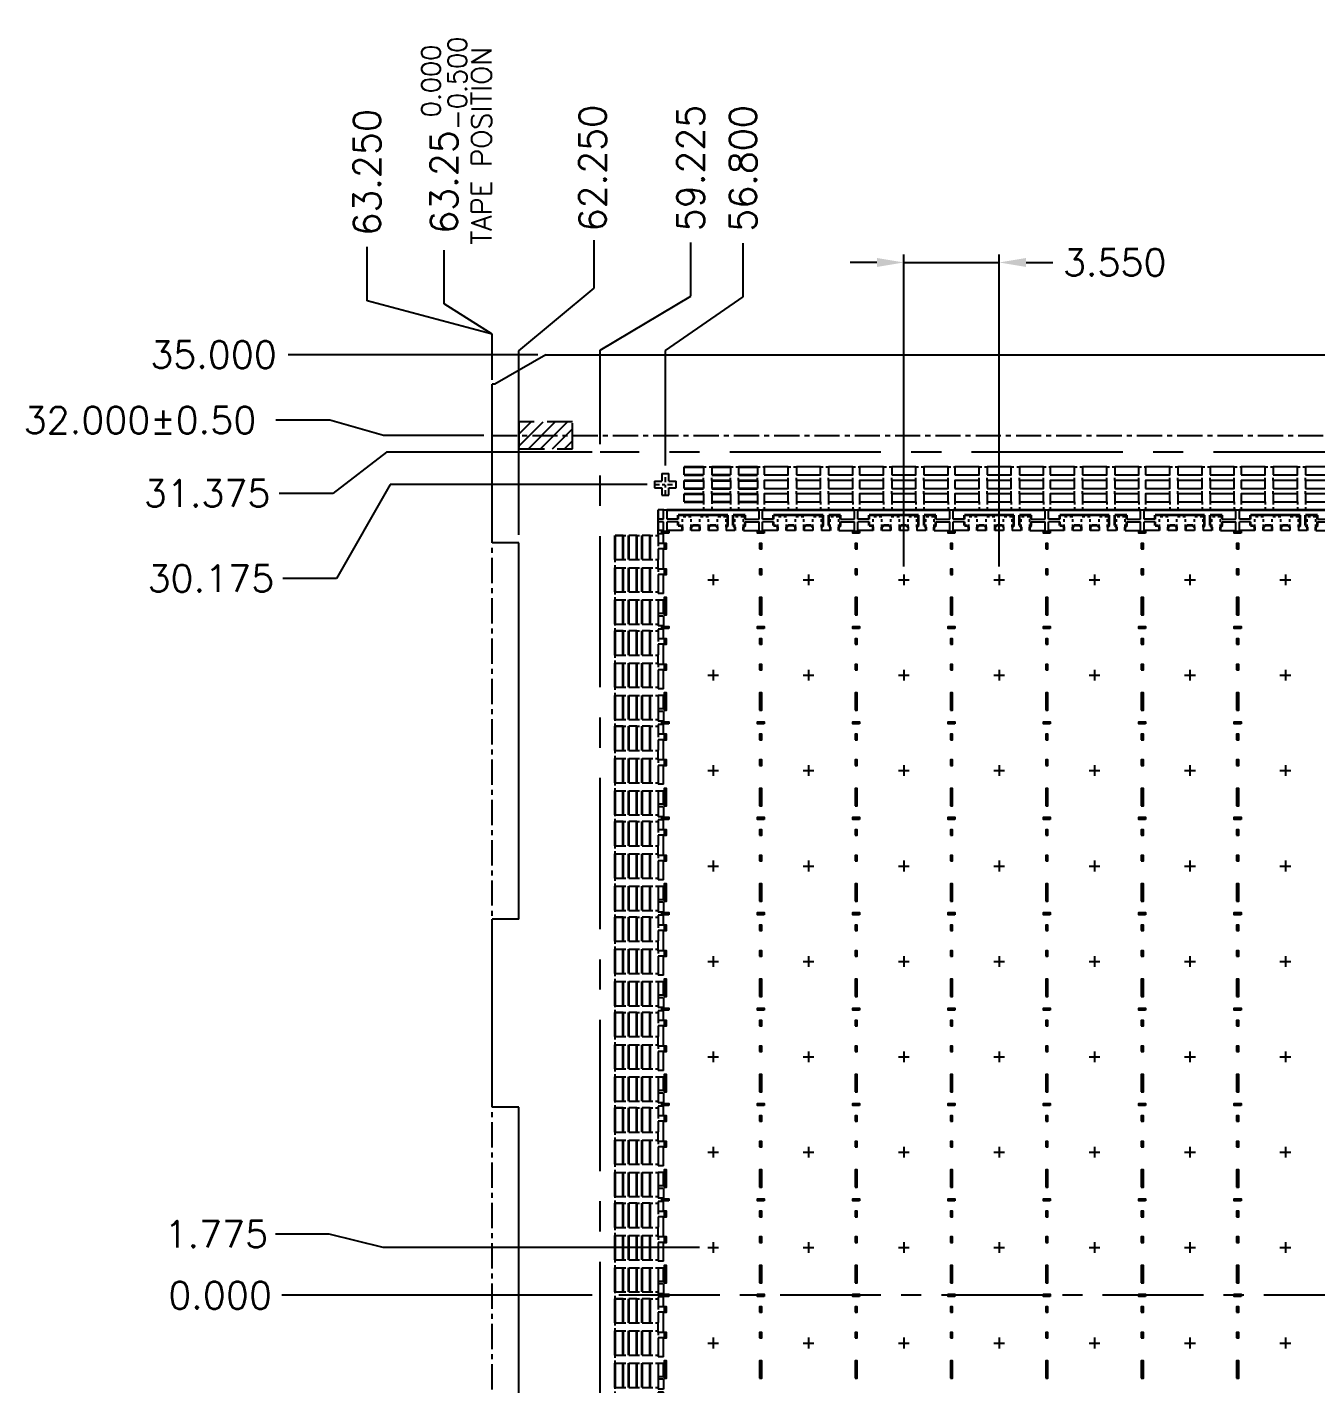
# Model space of a CAD drawing. Extents: x -251 to -90, y -161 to -25.
# Drawn here: x -248.1 to -200.2, y -75.5 to -25.1 of the extents above; entities that cross this region are included whole.
import ezdxf

# ---------------------------------------------------------------- set-up
doc = ezdxf.new("R2010")
doc.units = 0
doc.header["$LTSCALE"] = 0.15
doc.header["$MEASUREMENT"] = 0
doc.header["$PDSIZE"] = 0.2
doc.linetypes.add('CENTER', pattern=[2, 1.25, -0.25, 0.25, -0.25])
doc.linetypes.add('HIDDEN', pattern=[9.525, 6.35, -3.175])
for name, color, linetype in [('1', 7, 'Continuous'), ('1D', 4, 'Continuous'), ('2', 7, 'Continuous'), ('2D', 4, 'Continuous'), ('3', 7, 'Continuous'), ('HATCH', 4, 'Continuous'), ('Ribbon', 4, 'Continuous')]:
    doc.layers.add(name, color=color, linetype=linetype)
doc.layers.add('实线', color=7, linetype='Continuous', lineweight=35)
doc.styles.add('SIMPLEX', font='SIMPLEX')
doc.dimstyles.new('1.0', dxfattribs={"dimtxt": 1, "dimasz": 1, "dimexe": 0.3, "dimexo": 0.3, "dimgap": 0.3, "dimtad": 0, "dimdec": 3, "dimzin": 1, "dimdsep": 46, "dimtxsty": 'SIMPLEX', "dimcen": 0, "dimclrd": 256, "dimclre": 256, "dimclrt": 256, "dimadec": 0, "dimazin": 1, "dimtm": 1.25, "dimtfac": 1, "dimtdec": 3, "dimtmove": 0, "dimatfit": 0, "dimfxl": 1, "dimtolj": 1, "dimtzin": 0, "dimlwd": -1, "dimlwe": -1, "dimarcsym": 1})

# ---------------------------------------------------------------- blocks, each defined once
blk = doc.blocks.new('*D2')
at = {"layer": '2D', "transparency": 16777216}
for p, q in [((412.915, -716.834), (410.915, -720.333)), ((422.47, -716.834), (412.915, -716.834)), ((410.915, -720.333), (408.915, -720.333))]:
    blk.add_line(p, q, dxfattribs=at)
at = {"layer": 'Defpoints', "color": 0, "transparency": 16777216}
for p in [(422.77, -716.834), (408.915, -720.333), (479.95, -747.008)]:
    blk.add_point(p, dxfattribs=at)
at = {"layer": '2D', "transparency": 16777216, "insert": (406.234, -720.333), "char_height": 1, "attachment_point": 5, "style": 'SIMPLEX'}
blk.add_mtext('\\A1;30.175', dxfattribs=at)
blk = doc.blocks.new('*D16')
at = {"layer": '2D', "transparency": 16777216}
blk.add_line((420.425, -747.008), (408.881, -747.008), dxfattribs=at)
at = {"layer": 'Defpoints', "color": 0, "transparency": 16777216}
for p in [(408.881, -747.008), (420.725, -747.008), (479.95, -747.008)]:
    blk.add_point(p, dxfattribs=at)
at = {"layer": '2D', "transparency": 16777216, "insert": (406.581, -747.008), "char_height": 1, "attachment_point": 5, "style": 'SIMPLEX'}
blk.add_mtext('\\A1;0.000', dxfattribs=at)
blk = doc.blocks.new('*D3')
at = {"layer": '2D', "transparency": 16777216}
for p, q in [((410.643, -744.732), (408.643, -744.732)), ((412.643, -745.233), (410.643, -744.732)), ((424.425, -745.233), (412.643, -745.233))]:
    blk.add_line(p, q, dxfattribs=at)
at = {"layer": 'Defpoints', "color": 0, "transparency": 16777216}
for p in [(408.643, -744.732), (424.725, -745.233), (479.95, -747.008)]:
    blk.add_point(p, dxfattribs=at)
at = {"layer": '2D', "transparency": 16777216, "insert": (406.438, -744.732), "char_height": 1, "attachment_point": 5, "style": 'SIMPLEX'}
blk.add_mtext('\\A1;1.775', dxfattribs=at)
blk = doc.blocks.new('*D4')
at = {"layer": '2D', "transparency": 16777216}
for p, q in [((432.025, -719.883), (432.025, -708.275)), ((435.575, -719.883), (435.575, -708.275)), ((431.025, -708.575), (430.025, -708.575)), ((432.025, -708.575), (435.575, -708.575)), ((436.575, -708.575), (437.575, -708.575))]:
    blk.add_line(p, q, dxfattribs=at)
for points in [[(431.025, -708.409), (431.025, -708.742), (432.025, -708.575)], [(436.575, -708.409), (436.575, -708.742), (435.575, -708.575)]]:
    blk.add_solid(points, dxfattribs=at)
at = {"layer": 'Defpoints', "color": 0, "transparency": 16777216}
for p in [(435.575, -708.575), (432.025, -720.183), (435.575, -720.183)]:
    blk.add_point(p, dxfattribs=at)
at = {"layer": '2D', "transparency": 16777216, "insert": (439.875, -708.575), "char_height": 1, "attachment_point": 5, "style": 'SIMPLEX'}
blk.add_mtext('\\A1;3.550', dxfattribs=at)
blk = doc.blocks.new('*D21')
at = {"layer": '2D', "transparency": 16777216}
blk.add_line((426.95, -781.189), (426.95, -786.425), dxfattribs=at)
at = {"layer": 'Defpoints', "color": 0, "transparency": 16777216}
for p in [(479.95, -747.008), (426.95, -780.889), (426.95, -786.425)]:
    blk.add_point(p, dxfattribs=at)
at = {"layer": '2D', "transparency": 16777216, "insert": (426.95, -789.202), "char_height": 1, "attachment_point": 5, "rotation": 90, "style": 'SIMPLEX'}
blk.add_mtext('\\A1;53.000', dxfattribs=at)
blk = doc.blocks.new('*D22')
at = {"layer": '2D', "transparency": 16777216}
for p, q in [((427.45, -781.189), (427.45, -782.889)), ((427.45, -782.889), (428.541, -784.486)), ((428.541, -784.486), (428.541, -786.486))]:
    blk.add_line(p, q, dxfattribs=at)
at = {"layer": 'Defpoints', "color": 0, "transparency": 16777216}
for p in [(479.95, -747.008), (427.45, -780.889), (428.541, -786.486)]:
    blk.add_point(p, dxfattribs=at)
at = {"layer": '2D', "transparency": 16777216, "insert": (428.541, -789.262), "char_height": 1, "attachment_point": 5, "rotation": 90, "style": 'SIMPLEX'}
blk.add_mtext('\\A1;52.500', dxfattribs=at)
blk = doc.blocks.new('*D11')
at = {"layer": '1D', "transparency": 16777216}
for p, q in [((426.042, -709.852), (426.042, -707.852)), ((423.15, -711.852), (426.042, -709.852)), ((423.15, -716.129), (423.15, -711.852))]:
    blk.add_line(p, q, dxfattribs=at)
at = {"layer": 'Defpoints', "color": 0, "transparency": 16777216}
for p in [(426.042, -707.852), (423.15, -716.429), (479.95, -747.008)]:
    blk.add_point(p, dxfattribs=at)
at = {"layer": '1D', "transparency": 16777216, "insert": (426.042, -705.076), "char_height": 1, "attachment_point": 5, "rotation": 90, "style": 'SIMPLEX'}
blk.add_mtext('\\A1;56.800', dxfattribs=at)
blk = doc.blocks.new('*D12')
at = {"layer": '1D', "transparency": 16777216}
for p, q in [((424.094, -709.834), (424.094, -707.834)), ((420.725, -711.834), (424.094, -709.834)), ((420.725, -715.333), (420.725, -711.834))]:
    blk.add_line(p, q, dxfattribs=at)
at = {"layer": 'Defpoints', "color": 0, "transparency": 16777216}
for p in [(424.094, -707.834), (420.725, -715.633), (479.95, -747.008)]:
    blk.add_point(p, dxfattribs=at)
at = {"layer": '1D', "transparency": 16777216, "insert": (424.094, -705.058), "char_height": 1, "attachment_point": 5, "rotation": 90, "style": 'SIMPLEX'}
blk.add_mtext('\\A1;59.225', dxfattribs=at)
blk = doc.blocks.new('*D0')
at = {"layer": '1D', "transparency": 16777216}
for p, q in [((412.776, -715.633), (410.776, -717.168)), ((420.425, -715.633), (412.776, -715.633)), ((410.776, -717.168), (408.776, -717.168))]:
    blk.add_line(p, q, dxfattribs=at)
at = {"layer": 'Defpoints', "color": 0, "transparency": 16777216}
for p in [(420.725, -715.633), (408.776, -717.168), (479.95, -747.008)]:
    blk.add_point(p, dxfattribs=at)
at = {"layer": '1D', "transparency": 16777216, "insert": (406.095, -717.168), "char_height": 1, "attachment_point": 5, "style": 'SIMPLEX'}
blk.add_mtext('\\A1;31.375', dxfattribs=at)
blk = doc.blocks.new('*D27')
at = {"layer": '1D', "transparency": 16777216}
for p, q in [((410.66, -714.443), (408.66, -714.443)), ((412.66, -715.008), (410.66, -714.443)), ((416.4, -715.008), (412.66, -715.008))]:
    blk.add_line(p, q, dxfattribs=at)
at = {"layer": 'Defpoints', "color": 0, "transparency": 16777216}
for p in [(408.66, -714.443), (416.7, -715.008), (479.95, -747.008)]:
    blk.add_point(p, dxfattribs=at)
at = {"layer": '1D', "transparency": 16777216, "insert": (403.598, -714.443), "char_height": 1, "attachment_point": 5, "style": 'SIMPLEX'}
blk.add_mtext('\\A1;32.000%%P0.50', dxfattribs=at)
blk = doc.blocks.new('*D28')
at = {"layer": '2D', "transparency": 16777216}
for p, q in [((414.916, -710.117), (414.916, -708.117)), ((416.7, -711.243), (414.916, -710.117)), ((416.7, -712.943), (416.7, -711.243))]:
    blk.add_line(p, q, dxfattribs=at)
at = {"layer": 'Defpoints', "color": 0, "transparency": 16777216}
for p in [(414.916, -708.117), (416.7, -713.243), (479.95, -747.088)]:
    blk.add_point(p, dxfattribs=at)
at = {"layer": '2D', "transparency": 16777216, "insert": (414.916, -703.841), "char_height": 1, "attachment_point": 5, "rotation": 90, "style": 'SIMPLEX'}
blk.add_mtext('\\A1;63.25{\\H0.7x;\\S 0.000^ -0.500;}', dxfattribs=at)
blk = doc.blocks.new('*D29')
at = {"layer": 'Defpoints', "color": 0, "transparency": 16777216}
for p in [(412.05, -707.999), (416.7, -713.243), (479.95, -747.088)]:
    blk.add_point(p, dxfattribs=at)
at = {"layer": 'HATCH', "transparency": 16777216}
for p, q in [((412.05, -709.999), (412.05, -707.999)), ((416.7, -711.243), (412.05, -709.999)), ((416.7, -712.943), (416.7, -711.243))]:
    blk.add_line(p, q, dxfattribs=at)
at = {"layer": 'HATCH', "transparency": 16777216, "insert": (412.05, -705.223), "char_height": 1, "attachment_point": 5, "rotation": 90, "style": 'SIMPLEX'}
blk.add_mtext('\\A1;63.250', dxfattribs=at)
blk = doc.blocks.new('103')
at = {"layer": 'HATCH'}
for p, q in [((-0.2, 0), (0.2, 0)), ((0, 0.2), (0, -0.2))]:
    blk.add_line(p, q, dxfattribs=at)
blk = doc.blocks.new('*U33')
at = {"layer": 'HATCH'}
blk.add_blockref('103', (0, 0), dxfattribs=at)
blk = doc.blocks.new('*U34')
at = {"layer": '1', "color": 0, "linetype": 'ByBlock', "lineweight": -2, "transparency": 16777216}
for p in [(0, 53.25), (3.55, 53.25), (7.1, 53.25), (10.65, 53.25), (14.2, 53.25), (17.75, 53.25), (21.3, 53.25), (0, 49.7), (3.55, 49.7), (7.1, 49.7), (10.65, 49.7), (14.2, 49.7), (17.75, 49.7), (21.3, 49.7), (0, 46.15), (3.55, 46.15), (7.1, 46.15), (10.65, 46.15), (14.2, 46.15), (17.75, 46.15), (21.3, 46.15), (0, 42.6), (3.55, 42.6), (7.1, 42.6), (10.65, 42.6), (14.2, 42.6), (17.75, 42.6), (21.3, 42.6), (0, 39.05), (3.55, 39.05), (7.1, 39.05), (10.65, 39.05), (14.2, 39.05), (17.75, 39.05), (21.3, 39.05), (0, 35.5), (3.55, 35.5), (7.1, 35.5), (10.65, 35.5), (14.2, 35.5), (17.75, 35.5), (21.3, 35.5), (0, 31.95), (3.55, 31.95), (7.1, 31.95), (10.65, 31.95), (14.2, 31.95), (17.75, 31.95), (21.3, 31.95), (0, 28.4), (3.55, 28.4), (7.1, 28.4), (10.65, 28.4), (14.2, 28.4), (17.75, 28.4), (21.3, 28.4), (0, 24.85), (3.55, 24.85), (7.1, 24.85), (10.65, 24.85), (14.2, 24.85), (17.75, 24.85), (21.3, 24.85)]:
    blk.add_blockref('*U33', p, dxfattribs=at)
blk = doc.blocks.new('*U38')
at = {"layer": 'HATCH'}
blk.add_lwpolyline([(-0.125, 0.04), (0.125, 0.04), (0.125, -0.04), (-0.125, -0.04)], close=True, dxfattribs=at)
blk = doc.blocks.new('*U39')
at = {"layer": '1', "color": 0, "linetype": 'ByBlock', "lineweight": -2, "transparency": 16777216}
blk.add_blockref('*U38', (0, 0), dxfattribs=at)
blk = doc.blocks.new('*U36')
at = {"layer": '1', "rotation": 180}
blk.add_blockref('*U39', (0, 0), dxfattribs=at)
blk = doc.blocks.new('*U37')
at = {"layer": 'HATCH', "color": 0, "linetype": 'ByBlock', "lineweight": -2, "transparency": 16777216}
for p in [(0, 56.8), (3.55, 56.8), (7.1, 56.8), (10.65, 56.8), (14.2, 56.8), (17.75, 56.8), (21.3, 56.8), (0, 53.25), (3.55, 53.25), (7.1, 53.25), (10.65, 53.25), (14.2, 53.25), (17.75, 53.25), (21.3, 53.25), (0, 49.7), (3.55, 49.7), (7.1, 49.7), (10.65, 49.7), (14.2, 49.7), (17.75, 49.7), (21.3, 49.7), (0, 46.15), (3.55, 46.15), (7.1, 46.15), (10.65, 46.15), (14.2, 46.15), (17.75, 46.15), (21.3, 46.15), (0, 42.6), (3.55, 42.6), (7.1, 42.6), (10.65, 42.6), (14.2, 42.6), (17.75, 42.6), (21.3, 42.6), (0, 39.05), (3.55, 39.05), (7.1, 39.05), (10.65, 39.05), (14.2, 39.05), (17.75, 39.05), (21.3, 39.05), (0, 35.5), (3.55, 35.5), (7.1, 35.5), (10.65, 35.5), (14.2, 35.5), (17.75, 35.5), (21.3, 35.5), (0, 31.95), (3.55, 31.95), (7.1, 31.95), (10.65, 31.95), (14.2, 31.95), (17.75, 31.95), (21.3, 31.95), (0, 28.4), (3.55, 28.4), (7.1, 28.4), (10.65, 28.4), (14.2, 28.4), (17.75, 28.4), (21.3, 28.4)]:
    blk.add_blockref('*U36', p, dxfattribs=at)
blk = doc.blocks.new('*U40')
at = {"layer": 'Ribbon'}
for points in [[(-0.04, 1.127), (0.04, 1.127), (0.04, 1.328), (-0.04, 1.328)], [(-0.04, 0.173), (0.04, 0.173), (0.04, 0.373), (-0.04, 0.373)], [(-0.04, -1.328), (0.04, -1.328), (0.04, -0.683), (-0.04, -0.683)]]:
    blk.add_lwpolyline(points, close=True, dxfattribs=at)
blk = doc.blocks.new('*U41')
at = {"layer": '1', "color": 0, "linetype": 'ByBlock', "lineweight": -2, "transparency": 16777216}
for p in [(0, 53.25), (3.55, 53.25), (7.1, 53.25), (10.65, 53.25), (14.2, 53.25), (17.75, 53.25), (21.3, 53.25), (0, 49.7), (3.55, 49.7), (7.1, 49.7), (10.65, 49.7), (14.2, 49.7), (17.75, 49.7), (21.3, 49.7), (0, 46.15), (3.55, 46.15), (7.1, 46.15), (10.65, 46.15), (14.2, 46.15), (17.75, 46.15), (21.3, 46.15), (0, 42.6), (3.55, 42.6), (7.1, 42.6), (10.65, 42.6), (14.2, 42.6), (17.75, 42.6), (21.3, 42.6), (0, 39.05), (3.55, 39.05), (7.1, 39.05), (10.65, 39.05), (14.2, 39.05), (17.75, 39.05), (21.3, 39.05), (0, 35.5), (3.55, 35.5), (7.1, 35.5), (10.65, 35.5), (14.2, 35.5), (17.75, 35.5), (21.3, 35.5), (0, 31.95), (3.55, 31.95), (7.1, 31.95), (10.65, 31.95), (14.2, 31.95), (17.75, 31.95), (21.3, 31.95), (0, 28.4), (3.55, 28.4), (7.1, 28.4), (10.65, 28.4), (14.2, 28.4), (17.75, 28.4), (21.3, 28.4), (0, 24.85), (3.55, 24.85), (7.1, 24.85), (10.65, 24.85), (14.2, 24.85), (17.75, 24.85), (21.3, 24.85)]:
    blk.add_blockref('*U40', p, dxfattribs=at)
blk = doc.blocks.new('*U42')
at = {"layer": 'HATCH', "linetype": 'HIDDEN', "ltscale": 0.1}
blk.add_line((0, -0.125), (0, 0.125), dxfattribs=at)
blk = doc.blocks.new('*U43')
at = {"layer": '1', "color": 0, "linetype": 'ByBlock', "lineweight": -2, "transparency": 16777216}
for p in [(0, 49.7), (0, 46.15), (0, 42.6), (0, 39.05), (0, 35.5), (0, 31.95), (0, 28.4), (0, 24.85), (0, 21.3), (0, 17.75), (0, 14.2), (0, 10.65), (0, 7.1), (0, 3.55), (0, 0)]:
    blk.add_blockref('*U42', p, dxfattribs=at)
blk = doc.blocks.new('*U50')
at = {"layer": '1'}
for points in [[(-1.775, 0.5), (-0.875, 0.5), (-0.875, 0.2), (-1.775, 0.2)], [(-0.575, 0.5), (0.325, 0.5), (0.325, 0.2), (-0.575, 0.2)], [(0.625, 0.5), (1.525, 0.5), (1.525, 0.2), (0.625, 0.2)], [(-1.775, 0), (-0.875, 0), (-0.875, -0.3), (-1.775, -0.3)], [(-1.775, -0.5), (-0.875, -0.5), (-0.875, -0.8), (-1.775, -0.8)], [(-0.575, 0), (0.325, 0), (0.325, -0.3), (-0.575, -0.3)], [(-0.575, -0.5), (0.325, -0.5), (0.325, -0.8), (-0.575, -0.8)], [(0.625, 0), (1.525, 0), (1.525, -0.3), (0.625, -0.3)], [(0.625, -0.5), (1.525, -0.5), (1.525, -0.8), (0.625, -0.8)]]:
    blk.add_lwpolyline(points, close=True, dxfattribs=at)
at = {"layer": 'HATCH', "linetype": 'HIDDEN', "ltscale": 0.1}
for p, q in [((-1.775, 0.5), (-1.775, 0.8)), ((-0.875, 0.5), (-0.875, 0.8)), ((-0.575, 0.5), (-0.575, 0.8)), ((0.325, 0.5), (0.325, 0.8)), ((0.625, 0.5), (0.625, 0.8)), ((1.525, 0.5), (1.525, 0.8)), ((-0.875, 0.2), (-0.875, 0)), ((-0.575, 0.2), (-0.575, 0)), ((0.325, 0.2), (0.325, 0)), ((0.625, 0.2), (0.625, 0)), ((1.525, 0.2), (1.525, 0)), ((-0.875, -0.3), (-0.875, -0.5)), ((-0.575, -0.3), (-0.575, -0.5)), ((0.325, -0.3), (0.325, -0.5)), ((0.625, -0.3), (0.625, -0.5)), ((1.525, -0.3), (1.525, -0.5)), ((-0.875, -0.8), (-0.575, -0.8)), ((0.325, -0.8), (0.625, -0.8)), ((1.525, -0.8), (1.775, -0.8))]:
    blk.add_line(p, q, dxfattribs=at)
blk = doc.blocks.new('*U51')
at = {"layer": '1', "color": 0, "linetype": 'ByBlock', "lineweight": -2, "transparency": 16777216}
for p in [(0, 0), (3.55, 0), (7.1, 0), (10.65, 0), (14.2, 0), (17.75, 0)]:
    blk.add_blockref('*U50', p, dxfattribs=at)
blk = doc.blocks.new('*U35')
at = {"layer": '2'}
for p, q in [((-0.35, 1.65), (-0.65, 1.65)), ((-0.65, 1.65), (-0.35, 1.65)), ((0.15, 1.65), (-0.15, 1.65)), ((0.65, 1.65), (0.35, 1.65)), ((-0.65, 0.75), (-0.35, 0.75)), ((-0.65, 0.75), (-0.35, 0.75)), ((-0.15, 0.75), (0.15, 0.75)), ((0.35, 0.75), (0.65, 0.75)), ((-0.65, 0.45), (-0.35, 0.45)), ((-0.65, 0.45), (-0.35, 0.45)), ((-0.15, 0.45), (0.15, 0.45)), ((0.35, 0.45), (0.65, 0.45)), ((-0.65, -0.45), (-0.35, -0.45)), ((-0.65, -0.45), (-0.35, -0.45)), ((-0.15, -0.45), (0.15, -0.45)), ((0.35, -0.45), (0.65, -0.45)), ((-0.65, -0.75), (-0.35, -0.75)), ((-0.65, -0.75), (-0.35, -0.75)), ((-0.15, -0.75), (0.15, -0.75)), ((0.35, -0.75), (0.65, -0.75)), ((-0.65, -1.65), (-0.35, -1.65)), ((-0.65, -1.65), (-0.35, -1.65)), ((-0.15, -1.65), (0.15, -1.65)), ((0.35, -1.65), (0.65, -1.65))]:
    blk.add_line(p, q, dxfattribs=at)
at = {"layer": '实线', "color": 0}
for p, q in [((-0.65, 0.75), (-0.65, 1.65)), ((-0.35, 0.75), (-0.35, 1.65)), ((-0.15, 0.75), (-0.15, 1.65)), ((0.15, 0.75), (0.15, 1.65)), ((0.35, 0.75), (0.35, 1.65)), ((0.65, 0.75), (0.65, 1.65)), ((-0.65, -0.45), (-0.65, 0.45)), ((-0.35, -0.45), (-0.35, 0.45)), ((-0.15, -0.45), (-0.15, 0.45)), ((0.15, -0.45), (0.15, 0.45)), ((0.35, -0.45), (0.35, 0.45)), ((0.65, -0.45), (0.65, 0.45)), ((-0.65, -1.65), (-0.65, -0.75)), ((-0.35, -1.65), (-0.35, -0.75)), ((-0.15, -1.65), (-0.15, -0.75)), ((0.15, -1.65), (0.15, -0.75)), ((0.35, -1.65), (0.35, -0.75)), ((0.65, -1.65), (0.65, -0.75))]:
    blk.add_line(p, q, dxfattribs=at)
blk = doc.blocks.new('*U56')
at = {"layer": '1'}
for p, q in [((0.9, 1.715), (0.7, 1.715)), ((0.9, 1.35), (0.9, 1.715)), ((0.7, 0.395), (0.7, 0.761)), ((0.7, -0.45), (0.7, -0.51)), ((0.9, -0.76), (0.7, -0.76)), ((0.9, -1.255), (0.9, -0.76)), ((0.9, -1.35), (0.9, -1.715)), ((0.9, -1.715), (0.7, -1.715))]:
    blk.add_line(p, q, dxfattribs=at)
at = {"layer": '2'}
for p, q in [((0.7, 1.715), (0.7, 1.355)), ((0.9, 1.35), (0.7, 1.35)), ((0.7, 1.15), (0.7, 0.76)), ((0.7, 0.195), (0.7, -0.45)), ((0.9, 0.195), (0.7, 0.195)), ((0.7, -0.76), (0.7, -1.255)), ((0.9, -1.255), (0.7, -1.255)), ((0.7, -1.35), (0.7, -1.715)), ((0.9, -1.35), (0.7, -1.35))]:
    blk.add_line(p, q, dxfattribs=at)
at = {"layer": 'HATCH', "linetype": 'HIDDEN', "ltscale": 0.1}
for p, q in [((-0.6, 1.65), (-0.4, 1.65)), ((-0.6, 1.65), (-0.4, 1.65)), ((-0.1, 1.65), (0.1, 1.65)), ((-0.1, 1.65), (0.1, 1.65)), ((0.4, 1.65), (0.7, 1.65)), ((0.7, 1.35), (0.7, 1.15)), ((-0.9, 0.45), (-0.9, 0.75)), ((-0.6, 0.75), (-0.4, 0.75)), ((-0.1, 0.75), (0.1, 0.75)), ((0.4, 0.75), (0.7, 0.75)), ((-0.6, 0.45), (-0.4, 0.45)), ((-0.1, 0.45), (0.1, 0.45)), ((0.4, 0.45), (0.7, 0.45)), ((0.7, 0.395), (0.7, 0.195)), ((-0.9, -0.75), (-0.9, -0.45)), ((-0.6, -0.45), (-0.4, -0.45)), ((-0.1, -0.45), (0.1, -0.45)), ((0.4, -0.45), (0.7, -0.45)), ((-0.6, -0.75), (-0.4, -0.75)), ((-0.1, -0.75), (0.1, -0.75)), ((0.4, -0.75), (0.7, -0.75)), ((0.7, -0.75), (0.7, -0.76)), ((-0.6, -1.65), (-0.4, -1.65)), ((-0.6, -1.65), (-0.4, -1.65)), ((-0.1, -1.65), (0.1, -1.65)), ((-0.1, -1.65), (0.1, -1.65)), ((0.4, -1.65), (0.7, -1.65))]:
    blk.add_line(p, q, dxfattribs=at)
at = {"layer": 'HATCH'}
blk.add_line((0.7, -1.255), (0.7, -1.35), dxfattribs=at)
at = {"layer": '2', "color": 0, "linetype": 'ByBlock', "lineweight": -2, "transparency": 16777216}
blk.add_blockref('*U35', (-0.25, 0), dxfattribs=at)
blk = doc.blocks.new('*U57')
at = {"layer": '1', "color": 0, "linetype": 'ByBlock', "lineweight": -2, "transparency": 16777216}
blk.add_blockref('*U56', (0, 0), dxfattribs=at)
blk = doc.blocks.new('*U54')
at = {"layer": '1'}
for p, q in [((0.9, 1.715), (0.7, 1.715)), ((0.9, 1.35), (0.9, 1.715)), ((0.9, 0.395), (0.9, 1.15)), ((0.7, 0.395), (0.7, 0.761)), ((0.9, -0.51), (0.9, 0.195)), ((0.7, -0.45), (0.7, -0.51)), ((0.9, -0.51), (0.7, -0.51)), ((0.9, -0.76), (0.7, -0.76)), ((0.9, -1.255), (0.9, -0.76)), ((0.9, -1.35), (0.9, -1.715)), ((0.9, -1.715), (0.7, -1.715))]:
    blk.add_line(p, q, dxfattribs=at)
at = {"layer": '2'}
for p, q in [((0.7, 1.715), (0.7, 1.355)), ((0.9, 1.35), (0.7, 1.35)), ((0.7, 1.15), (0.7, 0.76)), ((0.9, 1.15), (0.7, 1.15)), ((0.9, 0.395), (0.7, 0.395)), ((0.7, 0.195), (0.7, -0.45)), ((0.9, 0.195), (0.7, 0.195)), ((0.7, -0.76), (0.7, -1.255)), ((0.9, -1.255), (0.7, -1.255)), ((0.7, -1.35), (0.7, -1.715)), ((0.9, -1.35), (0.7, -1.35))]:
    blk.add_line(p, q, dxfattribs=at)
at = {"layer": 'HATCH', "linetype": 'HIDDEN', "ltscale": 0.1}
for p, q in [((0.7, 1.35), (0.7, 1.15)), ((0.7, 0.395), (0.7, 0.195)), ((0.7, -0.75), (0.7, -0.76))]:
    blk.add_line(p, q, dxfattribs=at)
at = {"layer": 'HATCH'}
blk.add_line((0.7, -1.255), (0.7, -1.35), dxfattribs=at)
at = {"layer": '1'}
blk.add_blockref('*U57', (0, 0), dxfattribs=at)
blk = doc.blocks.new('*U55')
at = {"layer": '1', "color": 0, "linetype": 'ByBlock', "lineweight": -2, "transparency": 16777216}
for p in [(0, 49.7), (0, 46.15), (0, 42.6), (0, 39.05), (0, 35.5), (0, 31.95), (0, 28.4), (0, 24.85), (0, 21.3), (0, 17.75), (0, 14.2), (0, 10.65), (0, 7.1), (0, 3.55), (0, 0)]:
    blk.add_blockref('*U54', p, dxfattribs=at)
blk = doc.blocks.new('*U58')
at = {"layer": '1'}
for p, q in [((0.165, 0), (-0.165, 0)), ((0.815, 0), (0.485, 0)), ((-0.485, 0), (-0.815, 0))]:
    blk.add_line(p, q, dxfattribs=at)
blk = doc.blocks.new('*U59')
at = {"layer": '1', "color": 0, "linetype": 'ByBlock', "lineweight": -2, "transparency": 16777216}
for p in [(0, 0), (3.55, 0), (7.1, 0), (10.65, 0), (14.2, 0), (17.75, 0)]:
    blk.add_blockref('*U58', p, dxfattribs=at)
blk = doc.blocks.new('*U68')
at = {"layer": '1'}
for p, q in [((-1.073, 0.382), (-1.648, 0.382)), ((-1.648, 0.382), (-1.648, 0.057)), ((-1.073, 0.382), (-1.648, 0.382)), ((-1.233, 0.057), (-1.648, 0.057)), ((-0.423, 0.382), (-0.753, 0.382)), ((0.227, 0.382), (-0.103, 0.382)), ((0.877, 0.382), (0.547, 0.382)), ((1.197, 0.382), (1.773, 0.382)), ((1.197, 0.382), (1.773, 0.382)), ((1.257, 0.057), (1.773, 0.057)), ((1.773, 0.382), (1.773, 0.057)), ((-1.648, -0.043), (-1.648, -0.383)), ((-1.233, -0.043), (-1.648, -0.043)), ((1.257, -0.043), (1.773, -0.043)), ((1.773, -0.043), (1.773, -0.383))]:
    blk.add_line(p, q, dxfattribs=at)
at = {"layer": '3'}
for p, q in [((0.227, 0.257), (0.227, 0.382)), ((0.547, 0.257), (0.547, 0.382))]:
    blk.add_line(p, q, dxfattribs=at)
at = {"layer": 'HATCH', "linetype": 'HIDDEN', "ltscale": 0.1}
for p, q in [((-1.073, 0.257), (-1.073, -0.123)), ((-0.753, 0.257), (-0.753, -0.123)), ((-0.423, 0.257), (-0.423, -0.123)), ((-0.103, 0.257), (-0.103, -0.123)), ((0.227, 0.257), (0.227, -0.123)), ((0.547, 0.257), (0.547, -0.123)), ((0.877, 0.257), (0.877, -0.123)), ((1.197, 0.257), (1.197, -0.123)), ((-0.753, -0.123), (-1.073, -0.123)), ((-0.103, -0.123), (-0.423, -0.123)), ((0.547, -0.123), (0.227, -0.123)), ((1.197, -0.123), (0.877, -0.123))]:
    blk.add_line(p, q, dxfattribs=at)
at = {"layer": 'HATCH'}
blk.add_line((-1.773, -0.383), (-1.653, -0.383), dxfattribs=at)
at = {"layer": '实线', "color": 0}
for p, q in [((-1.233, 0.197), (-1.233, 0.057)), ((-1.233, 0.197), (-1.133, 0.197)), ((-1.133, 0.197), (-1.073, 0.257)), ((-1.073, 0.382), (-1.073, 0.257)), ((-0.753, 0.377), (-0.753, 0.257)), ((-0.693, 0.197), (-0.753, 0.257)), ((-0.483, 0.197), (-0.693, 0.197)), ((-0.483, 0.197), (-0.423, 0.257)), ((-0.423, 0.382), (-0.423, 0.257)), ((-0.103, 0.257), (-0.103, 0.382)), ((-0.043, 0.197), (-0.103, 0.257)), ((0.167, 0.197), (-0.043, 0.197)), ((0.167, 0.197), (0.227, 0.257)), ((0.607, 0.197), (0.547, 0.257)), ((0.607, 0.197), (0.607, -0.183)), ((0.817, 0.197), (0.817, -0.183)), ((0.817, 0.197), (0.877, 0.257)), ((0.877, 0.257), (0.877, 0.382)), ((1.197, 0.382), (1.197, 0.257)), ((1.257, 0.197), (1.197, 0.257)), ((1.257, 0.197), (1.257, 0.057)), ((-1.653, -0.383), (1.773, -0.383)), ((-1.233, -0.043), (-1.233, -0.183)), ((0.607, -0.183), (-1.233, -0.183)), ((1.257, -0.183), (0.817, -0.183)), ((1.257, -0.043), (1.257, -0.183))]:
    blk.add_line(p, q, dxfattribs=at)
blk = doc.blocks.new('*U69')
at = {"layer": '1', "color": 0, "linetype": 'ByBlock', "lineweight": -2, "transparency": 16777216}
for p in [(0, 0), (3.55, 0), (7.1, 0), (10.65, 0), (14.2, 0), (17.75, 0), (21.3, 0)]:
    blk.add_blockref('*U68', p, dxfattribs=at)

msp = doc.modelspace()

# ---------------------------------------------------------------- hatches: boundary and pattern name
at = {"layer": '1D'}
h = msp.add_hatch(dxfattribs=at)
h.set_pattern_fill('ANSI31', color=256, scale=0.1, style=0)
h.set_pattern_definition([(45, (-167.58723, -72.2494), (-0.2245064, 0.2245064), [])])
h.paths.add_polyline_path([(-227.8372, -39.7494), (-229.8372, -39.7494), (-229.8372, -40.2494), (-227.8372, -40.2494)])
h.paths.add_polyline_path([(-227.8372, -40.2494), (-229.8372, -40.2494), (-229.8372, -40.7494), (-227.8372, -40.7494)])

# ---------------------------------------------------------------- linework, layer by layer
for p, q in [((-224.5122, -41.6748), (-224.5122, -41.9498)), ((-224.2622, -41.9498), (-224.2622, -41.6748)), ((-224.7872, -41.9498), (-224.7872, -42.1998)), ((-224.7872, -41.9498), (-224.5122, -41.9498)), ((-224.7872, -42.1998), (-224.5122, -42.1998)), ((-224.5122, -42.1998), (-224.5122, -42.4744)), ((-224.2622, -41.9498), (-223.9872, -41.9498)), ((-224.2622, -42.4744), (-224.2622, -42.1998)), ((-224.2622, -42.1998), (-223.9872, -42.1998)), ((-223.9872, -42.1998), (-223.9872, -41.9498)), ((-224.5122, -42.4744), (-224.2622, -42.4744))]:
    msp.add_line(p, q)
at = {"layer": '1'}
for p, q in [((-228.8372, -37.2494), (-230.7372, -38.3464)), ((-228.8372, -37.2494), (-106.5872, -37.2494)), ((-230.8372, -44.2494), (-230.8372, -38.3464)), ((-230.7372, -38.3464), (-230.8372, -38.3464)), ((-224.5122, -41.6748), (-224.2622, -41.6748)), ((-224.6522, -43.0244), (-224.6522, -43.3644)), ((-224.4522, -43.3644), (-224.6522, -43.3644)), ((-224.4522, -43.3644), (-224.4522, -43.0244)), ((-224.6522, -43.4644), (-224.6522, -43.7872)), ((-224.4522, -43.4644), (-224.6522, -43.4644)), ((-224.4522, -43.7894), (-224.6522, -43.7894)), ((-224.4522, -43.7894), (-224.4522, -43.4644)), ((-229.8372, -44.2494), (-230.8372, -44.2494)), ((-229.8372, -58.2494), (-229.8372, -44.2494)), ((-230.8372, -65.2494), (-230.8372, -58.2494)), ((-229.8372, -58.2494), (-230.8372, -58.2494)), ((-229.8372, -65.2494), (-230.8372, -65.2494)), ((-229.8372, -79.2494), (-229.8372, -65.2494))]:
    msp.add_line(p, q, dxfattribs=at)
at = {"layer": '1D'}
for p, q in [((-227.0396, -34.7703), (-227.0396, -32.9866)), ((-229.8372, -37.1087), (-227.0396, -34.7703)), ((-229.1372, -37.2494), (-238.427, -37.2494)), ((-229.8372, -43.9494), (-229.8372, -37.1087))]:
    msp.add_line(p, q, dxfattribs=at)
at = {"layer": '1D', "color": 2, "linetype": 'CENTER', "ltscale": 5}
for p, q in [((-230.8372, -104.2494), (-230.8372, -40.2494)), ((-230.8372, -40.2494), (-106.5872, -40.2494))]:
    msp.add_line(p, q, dxfattribs=at)
at = {"layer": '1D', "color": 1, "linetype": 'CENTER', "ltscale": 30}
for p in [(-226.8122, -103.6244), (-108.3622, -40.8744)]:
    msp.add_line(p, (-226.8122, -40.8744), dxfattribs=at)
at = {"layer": '1D', "linetype": 'CENTER'}
for p, q in [((-224.3872, -42.4798), (-224.3872, -41.6699)), ((-224.7922, -42.0748), (-223.9823, -42.0748))]:
    msp.add_line(p, q, dxfattribs=at)
at = {"layer": '1D', "color": 5, "linetype": 'CENTER', "ltscale": 20}
msp.add_line((-108.3622, -72.2494), (-226.8122, -72.2494), dxfattribs=at)
at = {"layer": '1D', "color": 4, "linetype": 'HIDDEN'}
msp.add_lwpolyline([(-229.8372, -39.7494), (-229.8372, -40.7494), (-227.8372, -40.7494), (-227.8372, -39.7494)], close=True, dxfattribs=at)
at = {"layer": '2'}
for p, q in [((-223.6872, -41.7244), (-223.6872, -41.4244)), ((-222.9622, -41.4244), (-222.9622, -41.7244)), ((-222.6622, -41.4244), (-222.6622, -41.7244)), ((-221.9622, -41.4244), (-221.9622, -41.7244)), ((-221.6622, -41.4244), (-221.6622, -41.7244)), ((-220.9622, -41.4244), (-220.9622, -41.7244)), ((-223.6872, -42.2244), (-223.6872, -41.9244)), ((-222.9622, -41.9244), (-222.9622, -42.2244)), ((-222.6622, -41.9244), (-222.6622, -42.2244)), ((-221.9622, -41.9244), (-221.9622, -42.2244)), ((-221.6622, -41.9244), (-221.6622, -42.2244)), ((-220.9622, -41.9244), (-220.9622, -42.2244)), ((-223.6872, -42.7244), (-223.6872, -42.4244)), ((-223.6872, -42.7244), (-223.6872, -42.4244)), ((-222.9622, -42.4244), (-222.9622, -42.7244)), ((-222.6622, -42.4244), (-222.6622, -42.7244)), ((-221.9622, -42.4244), (-221.9622, -42.7244)), ((-221.6622, -42.4244), (-221.6622, -42.7244)), ((-220.9622, -42.4244), (-220.9622, -42.7244)), ((-224.6522, -43.3644), (-224.6522, -43.0244)), ((-224.4472, -43.0244), (-224.6522, -43.0244)), ((-224.6522, -43.7872), (-224.6522, -43.4644)), ((-224.4522, -43.7872), (-224.6522, -43.7872))]:
    msp.add_line(p, q, dxfattribs=at)
at = {"layer": 'HATCH', "linetype": 'HIDDEN', "ltscale": 0.1}
for p, q in [((-222.9622, -41.4244), (-222.6622, -41.4244)), ((-222.9622, -41.9244), (-222.9622, -41.7244)), ((-222.6622, -41.9244), (-222.6622, -41.7244)), ((-221.9622, -41.4244), (-221.6622, -41.4244)), ((-221.9622, -41.9244), (-221.9622, -41.7244)), ((-221.6622, -41.9244), (-221.6622, -41.7244)), ((-220.9622, -41.4244), (-220.7122, -41.4244)), ((-220.9622, -41.9244), (-220.9622, -41.7244)), ((-222.9622, -42.4244), (-222.9622, -42.2244)), ((-222.6622, -42.4244), (-222.6622, -42.2244)), ((-221.9622, -42.4244), (-221.9622, -42.2244)), ((-221.6622, -42.4244), (-221.6622, -42.2244)), ((-220.9622, -42.4244), (-220.9622, -42.2244)), ((-222.9622, -42.7244), (-222.9622, -43.0244)), ((-222.6622, -42.7037), (-222.6622, -43.0244)), ((-221.9622, -42.7244), (-221.9622, -43.0244)), ((-221.6622, -42.7244), (-221.6622, -43.0244)), ((-220.9622, -42.7244), (-220.9622, -43.0244)), ((-224.6522, -43.4644), (-224.6522, -43.3644))]:
    msp.add_line(p, q, dxfattribs=at)
at = {"layer": 'HATCH'}
for p, q in [((-224.6522, -43.4644), (-224.6522, -43.3644)), ((-224.4472, -43.0244), (-224.3272, -43.0244)), ((-224.6522, -43.9244), (-224.6522, -43.7872))]:
    msp.add_line(p, q, dxfattribs=at)
at = {"layer": '实线', "color": 0}
for p, q in [((-223.6872, -41.4244), (-222.9622, -41.4244)), ((-223.6872, -41.7244), (-222.9622, -41.7244)), ((-222.6622, -41.4244), (-221.9622, -41.4244)), ((-222.6622, -41.7244), (-221.9622, -41.7244)), ((-221.6622, -41.4244), (-220.9622, -41.4244)), ((-221.6622, -41.7244), (-220.9622, -41.7244)), ((-223.6872, -41.9244), (-222.9622, -41.9244)), ((-223.6872, -42.2244), (-222.9622, -42.2244)), ((-222.6622, -41.9244), (-221.9622, -41.9244)), ((-222.6622, -42.2244), (-221.9622, -42.2244)), ((-221.6622, -41.9244), (-220.9622, -41.9244)), ((-221.6622, -42.2244), (-220.9622, -42.2244)), ((-223.6872, -42.4244), (-222.9622, -42.4244)), ((-223.6872, -42.7244), (-222.9622, -42.7244)), ((-222.6622, -42.4244), (-221.9622, -42.4244)), ((-222.6622, -42.7244), (-221.9622, -42.7244)), ((-221.6622, -42.4244), (-220.9622, -42.4244)), ((-221.6622, -42.7244), (-220.9622, -42.7244))]:
    msp.add_line(p, q, dxfattribs=at)

# ---------------------------------------------------------------- block references
at = {"layer": '1', "xscale": -1, "rotation": 180}
for name, p in [('*U51', (-218.9372, -42.2244)), ('*U69', (-222.6747, -43.4069)), ('*U59', (-219.0622, -43.7894))]:
    msp.add_blockref(name, p, dxfattribs=at)
at = {"layer": '1'}
for name, p in [('*U55', (-225.3522, -95.3244)), ('*U41', (-224.3872, -98.8519)), ('*U34', (-222.6122, -98.8744)), ('*U43', (-226.2522, -97.0994))]:
    msp.add_blockref(name, p, dxfattribs=at)
at = {"layer": 'HATCH'}
msp.add_blockref('*U37', (-224.3872, -100.6494), dxfattribs=at)

# ---------------------------------------------------------------- texts
at = {"layer": '1D', "insert": (-227.0955, -30.3057), "char_height": 1, "attachment_point": 5, "rotation": 90, "style": 'SIMPLEX'}
msp.add_mtext('\\A1;62.250', dxfattribs=at)
at = {"layer": '1D', "insert": (-241.2032, -37.2494), "char_height": 1, "attachment_point": 5, "style": 'SIMPLEX'}
msp.add_mtext('\\A1;35.000', dxfattribs=at)
at = {"layer": '2D', "insert": (-231.2325, -29.4705), "char_height": 0.75, "attachment_point": 5, "rotation": 90, "style": 'SIMPLEX'}
msp.add_mtext('\\A1;TAPE POSITION', dxfattribs=at)

# ---------------------------------------------------------------- dimensions: what is measured, and where the dimension line sits
at = {"layer": '1D'}
for feature_location, offset, dtype, picture, middle in [((-226.8122, -40.8744), (3.369, 7.799), 1, '*D12', (-223.4432, -30.2992)), ((-224.3871, -41.6699), (2.8918, 8.5765), 1, '*D11', (-221.4952, -30.3172)), ((-226.8122, -40.8744), (-11.949, -1.535), 0, '*D0', (-241.4422, -42.4094))]:
    dim = msp.add_ordinate_dim(feature_location=feature_location, offset=offset, dtype=dtype, origin=(-167.5872, -72.2494), dimstyle='1.0', dxfattribs=at)
    dim.commit()
    dim.dimension.update_dxf_attribs({"geometry": picture, "text_midpoint": middle, "insert": (-647.5372, 674.7587)})
dim = msp.add_ordinate_dim(feature_location=(-230.8372, -40.2494), offset=(-8.04, 0.565), dtype=0, origin=(-167.5872, -72.2494), text='<>%%P0.50', dimstyle='1.0', dxfattribs=at)
dim.commit()
dim.dimension.update_dxf_attribs({"geometry": '*D27', "text_midpoint": (-243.9391, -39.6844), "insert": (-647.5372, 674.7587)})
at = {"layer": '2D'}
dim = msp.add_ordinate_dim(feature_location=(-230.8372, -38.4844), offset=(-1.7844, 5.1257), dtype=1, origin=(-167.5872, -72.3297), text='63.25{\\H0.7x;\\S 0.000^ -0.500;}', dimstyle='1.0', dxfattribs=at)
dim.commit()
dim.dimension.update_dxf_attribs({"geometry": '*D28', "text_midpoint": (-232.6216, -29.0825), "insert": (-647.5372, 674.7587)})
dim = msp.add_linear_dim(base=(-211.9621, -33.8167), p1=(-215.5121, -45.4244), p2=(-211.9621, -45.4244), angle=0, dimstyle='1.0', dxfattribs=at)
dim.commit()
dim.dimension.update_dxf_attribs({"geometry": '*D4', "text_midpoint": (-207.6621, -33.8167), "dimtype": 128, "insert": (-647.5372, 674.7587)})
for feature_location, offset, dtype, origin, picture, middle, set_off in [((-224.7672, -42.0748), (-13.8551, -3.4996), 0, (-167.5872, -72.2494), '*D2', (-241.3032, -45.5744), (-647.5372, 674.7587)), ((-222.8121, -70.4744), (-16.0824, 0.501), 0, (-167.5872, -72.2494), '*D3', (-241.0992, -69.9734), (-647.5372, 674.7587)), ((-226.8122328943, -72.2494000002), (-11.8436320318, 0), 0, (-167.5872328943, -72.2494000002), '*D16', (-240.9558649261, -72.2494000002), (-647.5372007526, 674.7587101095)), ((-220.5872, -106.1304), (0, -5.5364), 1, (-167.5872, -72.2494), '*D21', (-220.5872, -114.443), (-647.5372, 674.7587)), ((-220.0872, -106.1304), (1.0906, -5.5969), 1, (-167.5872, -72.2494), '*D22', (-218.9966, -114.5035), (-647.5372, 674.7587))]:
    dim = msp.add_ordinate_dim(feature_location=feature_location, offset=offset, dtype=dtype, origin=origin, dimstyle='1.0', dxfattribs=at)
    dim.commit()
    dim.dimension.update_dxf_attribs({"geometry": picture, "text_midpoint": middle, "insert": set_off})
at = {"layer": 'HATCH'}
dim = msp.add_ordinate_dim(feature_location=(-230.8372, -38.4844), offset=(-4.6504, 5.244), dtype=1, origin=(-167.5872, -72.3297), dimstyle='1.0', dxfattribs=at)
dim.commit()
dim.dimension.update_dxf_attribs({"geometry": '*D29', "text_midpoint": (-235.4876, -30.4642), "insert": (-647.5372, 674.7587)})

doc.saveas('drawing.dxf')
